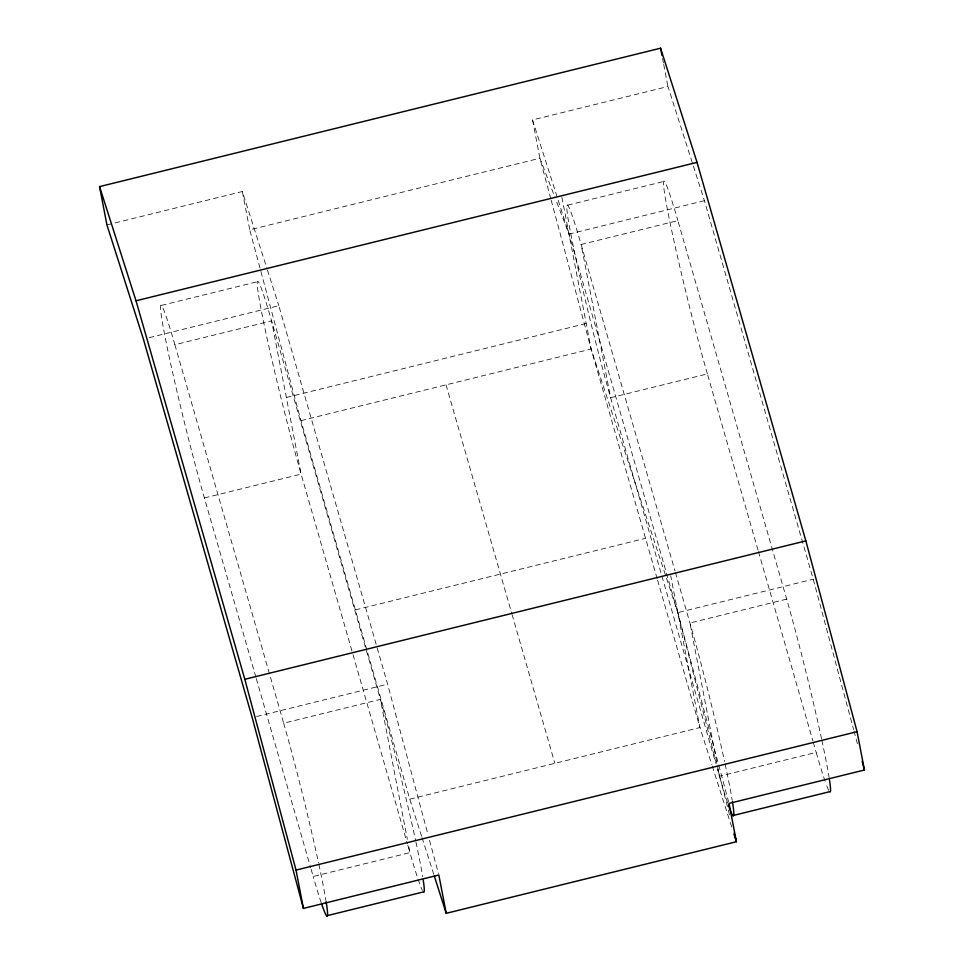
<?xml version="1.0" encoding="UTF-8"?>
<svg xmlns="http://www.w3.org/2000/svg" width="964" height="964" viewBox="0 0 964 964"><rect width="100%" height="100%" fill="white"/><g stroke="black" fill="none" stroke-linecap="round" stroke-linejoin="round"><path stroke-width="0.72" stroke-dasharray="4.82 3.62" d="M106.932 224.925L242.35 191.523L266.968 268.582M550.781 198.717L539.924 158.241L532.538 119.922L667.968 86.519L704.419 200.693L813.23 579.195L853.586 729.531M421.605 836.246L409.76 799.144L300.949 420.641L249.736 229.83L539.924 158.241L554.999 197.572M161.434 305.395L258.171 281.536M567.7 205.163L664.437 181.304M149.215 337.665L278.813 305.696L387.624 684.199L427.968 834.535M704.419 200.693L569.001 234.107L555.541 198.982M255.882 677.114L204.38 497.978A119.669 5.302 76.1 0 1 164.519 334.002A119.669 5.302 76.1 0 1 174.87 344.714L271.595 320.855L380.406 699.358A119.669 5.302 76.1 0 1 415.592 840.524M821.581 738.966A119.669 5.302 76.1 0 0 786.672 599.126L677.861 220.623L581.135 244.482A119.669 5.302 76.1 0 0 570.784 233.77A119.669 5.302 76.1 0 0 610.646 397.746L715.722 763.247M286.356 397.481L586.22 323.506M300.949 420.641L591.137 349.052L677.812 612.61L728.639 801.964M204.38 497.978L301.117 474.119L271.595 320.855A119.669 5.302 76.1 0 0 261.244 310.143A119.669 5.302 76.1 0 0 301.117 474.119L352.607 653.255M758.041 550.131L707.383 373.887L610.646 397.746L581.135 244.482L674.993 570.977M355.354 609.887L645.543 538.298M256.569 716.529L387.624 684.199M532.538 119.922L569.001 234.107L677.812 612.61L813.23 579.195M174.87 344.714L283.681 723.217L380.406 699.358L407.362 839.355M786.672 599.126L689.947 622.985L717.18 764.464M409.76 799.144L699.948 727.555L711.794 764.657M311.119 869.263L313.192 876.481L409.917 852.622A119.669 5.302 76.1 0 0 422.437 890.507M825.124 781.298A119.669 5.302 76.1 0 1 816.183 752.39L719.457 776.249L717.385 769.031M712.251 766.091L732.761 830.305M267.414 270.016L278.813 305.696M422.063 837.68L433.908 874.782M758.463 551.577L812.869 740.834M813.279 742.28L816.183 752.39M675.403 572.423L689.947 622.985A119.669 5.302 76.1 0 1 724.554 761.488M551.179 200.163L591.137 349.052L657.171 578.749M657.581 580.195L699.948 727.555L670.715 575.761M446.043 384.841L511.655 613.104M512.077 614.55L554.854 763.343M353.029 654.701L407.423 843.946M407.844 845.392L409.917 852.622L408.507 845.247M256.291 678.56L310.697 867.817M853.971 730.977L857.852 745.425M429.522 840.307L438.451 873.565M677.812 612.61L716.373 763.416M717.867 769.224L730.097 817.074M662.569 58.515L663.425 62.937M663.714 64.407L667.968 86.519M717.469 765.934L719.457 776.249A119.669 5.302 76.1 0 0 727.941 803.843M561.904 197.258L591.137 349.052M242.35 191.523L249.736 229.83M725.133 764.163A119.669 5.302 76.1 0 1 732.206 800.253M828.703 790.287A119.669 5.302 76.1 0 1 825.558 782.539M821.858 740.292A119.669 5.302 76.1 0 1 829.136 777.635M707.383 373.887A119.669 5.302 76.1 0 1 667.51 209.911A119.669 5.302 76.1 0 1 677.861 220.623M415.93 842.078A119.669 5.302 76.1 0 1 422.678 876.625M321.205 902.69A119.669 5.302 76.1 0 1 313.192 876.481M283.681 723.217A119.669 5.302 76.1 0 1 318.578 863.057M318.867 864.383A119.669 5.302 76.1 0 1 325.94 900.484"/><path stroke-width="1.45" d="M446.212 913.318L438.837 874.999L303.419 908.413L252.194 717.602L143.395 339.099L106.932 224.925L99.557 186.606L660.581 48.2L697.044 162.374L805.856 540.876L857.068 731.688L864.443 770.007L729.025 803.41L736.4 841.729L446.212 913.318L434.366 876.216M99.557 186.606L136.008 300.792L697.044 162.374M136.008 300.792L244.82 679.295L805.856 540.876M303.419 908.413L296.032 870.094L857.068 731.688M326.627 915.8L423.353 891.941A119.669 5.302 76.1 0 0 423.232 880.192M732.893 815.568L829.618 791.709A119.669 5.302 76.1 0 0 829.498 779.96M734.122 834.595L736.4 841.729L734.182 833.029M862.117 761.331L864.443 770.007M244.82 679.295L296.032 870.094M660.581 48.2L662.003 55.563M732.411 801.494A119.669 5.302 76.1 0 1 728.398 805.157M326.145 901.726A119.669 5.302 76.1 0 1 321.675 904.075"/></g></svg>
